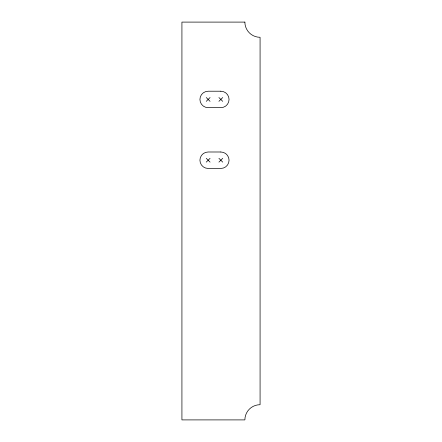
<?xml version="1.0" encoding="UTF-8"?>
<svg xmlns="http://www.w3.org/2000/svg" width="442" height="442" viewBox="0 0 442 442"><rect width="100%" height="100%" fill="white"/><g stroke="black" fill="none" stroke-linecap="round" stroke-linejoin="round"><path stroke-width="0.66" d="M206.259 101.34L210.06 97.544M218.923 101.34L222.724 97.544M206.259 162.12L210.06 158.319M218.923 162.12L222.724 158.319M218.923 97.544L222.724 101.34M206.259 97.544L210.06 101.34M218.923 158.319L222.724 162.12M206.259 158.319L210.06 162.12M244.879 22.1L181.922 22.1L181.922 419.9L244.879 419.9A15.194 15.194 0 0 1 260.078 404.706L260.078 37.294A15.194 15.194 0 0 1 244.879 22.1M220.823 91.212L208.16 91.212A8.232 8.232 0 0 0 199.928 99.439A8.232 8.232 0 0 0 208.16 107.671L220.823 107.671A8.232 8.232 0 0 0 229.055 99.439A8.232 8.232 0 0 0 220.823 91.212M220.823 151.993L208.16 151.993A8.232 8.232 0 0 0 199.928 160.219A8.232 8.232 0 0 0 208.16 168.452L220.823 168.452A8.232 8.232 0 0 0 229.055 160.219A8.232 8.232 0 0 0 220.823 151.993"/></g></svg>
